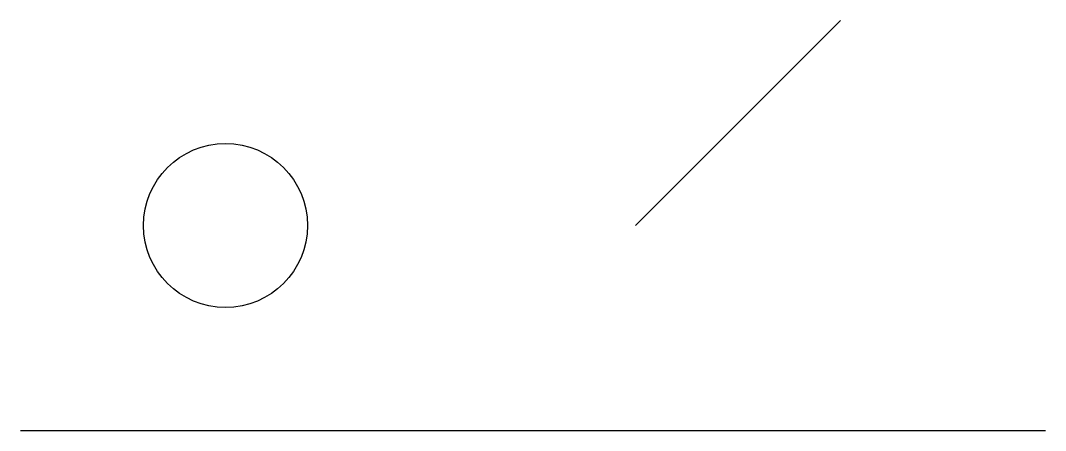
# Model space of a CAD drawing. Extents: x 0 to 50, y 0 to 20.
import ezdxf

# ---------------------------------------------------------------- set-up
doc = ezdxf.new("R2010")
doc.units = 0
doc.layers.add('BOLT', color=2, linetype='Continuous')

# ---------------------------------------------------------------- blocks, each defined once
blk = doc.blocks.new('BOLT')
blk.add_circle((0, 0), 4)
blk = doc.blocks.new('PLAIN')
blk.add_line((0, 0), (10, 10))

msp = doc.modelspace()

# ---------------------------------------------------------------- linework, layer by layer
at = {"layer": 'BOLT'}
msp.add_line((0, 0), (50, 0), dxfattribs=at)

# ---------------------------------------------------------------- block references
msp.add_blockref('PLAIN', (30, 10))
msp.add_blockref('BOLT', (10, 10), dxfattribs=at)

doc.saveas('drawing.dxf')
